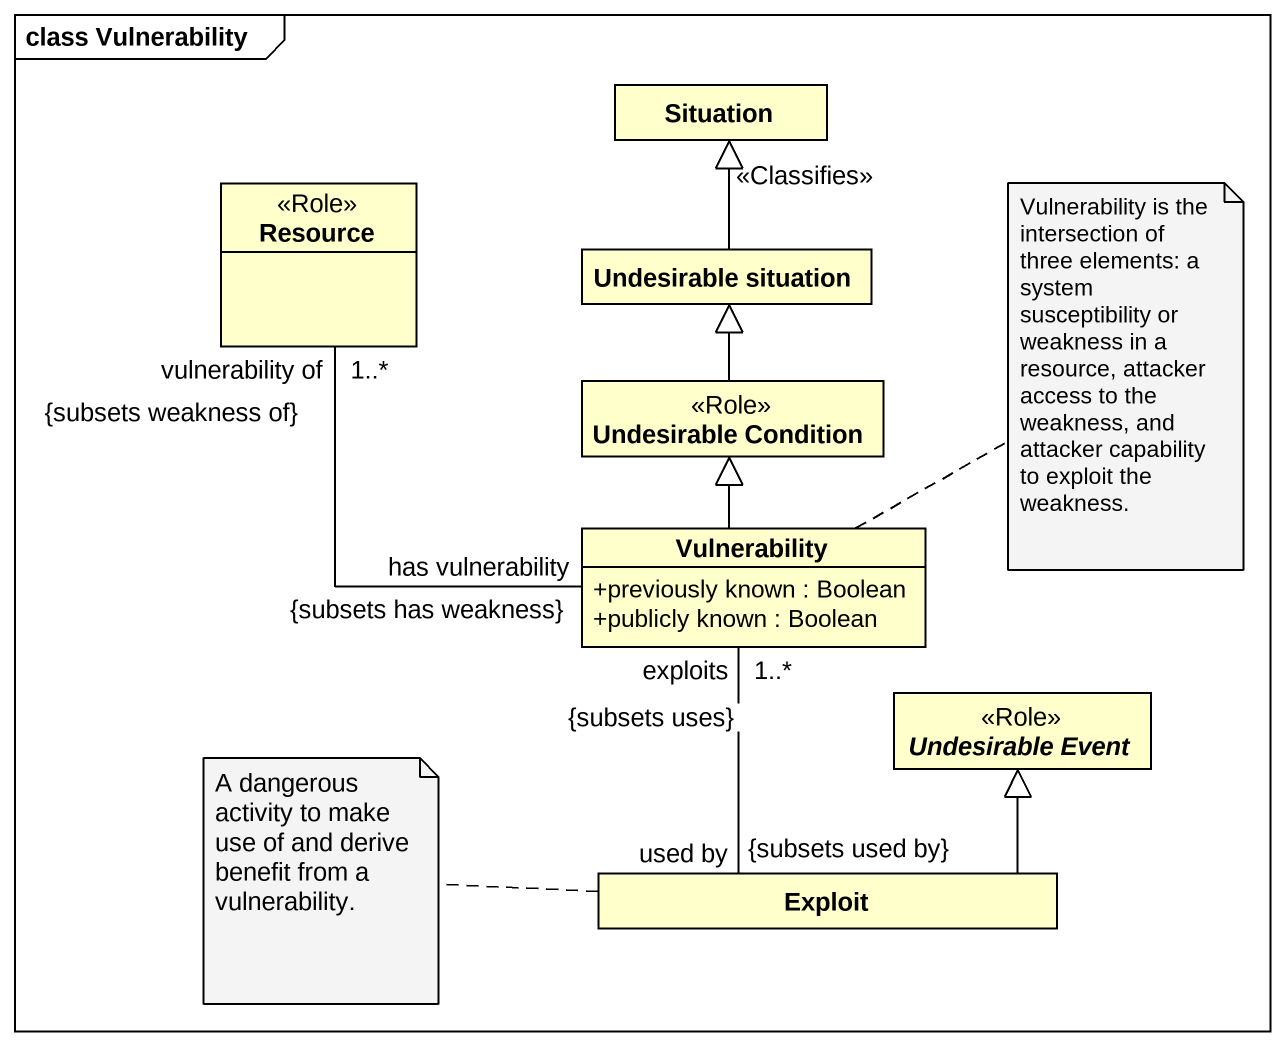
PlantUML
@startuml
mainframe class Vulnerability
hide circle
hide empty members
skinparam classAttributeIconSize 0
class Situation
class Resource <<Role>>
class "Undesirable situation" as Undesirable_situation
class "Undesirable Condition" as Undesirable_Condition <<Role>>
class Vulnerability {
  +previously known : Boolean
  +publicly known : Boolean
}
abstract class "Undesirable Event" as Undesirable_Event <<Role>>
class Exploit
Undesirable_situation -up-|> Situation : <<Classifies>>
Undesirable_Condition -up-|> Undesirable_situation
Vulnerability "has vulnerability\n{subsets has weakness}" -up- "vulnerability of\n1..*\n{subsets weakness of}" Resource
Vulnerability -up-|> Undesirable_Condition
Exploit "{subsets used by}\nused by" -up- "exploits\n{subsets uses}\n1..*" Vulnerability
Exploit -up-|> Undesirable_Event
note right of Vulnerability : Vulnerability is the intersection of three elements: a system susceptibility or weakness in a resource, attacker access to the weakness, and attacker capability to exploit the weakness.
note left of Exploit : A dangerous activity to make use of and derive benefit from a vulnerability.
@enduml
